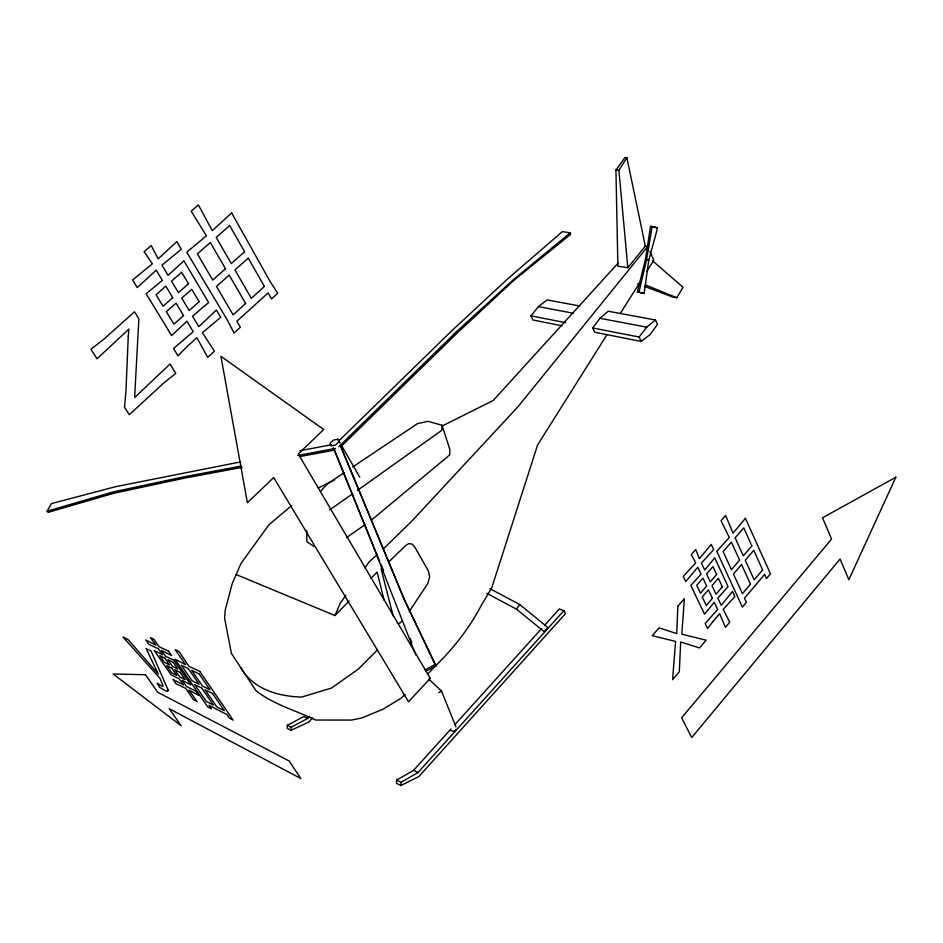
<?xml version="1.0" encoding="UTF-8"?>
<svg xmlns="http://www.w3.org/2000/svg" width="943" height="943" viewBox="0 0 943 943"><rect width="100%" height="100%" fill="white"/><g stroke="black" fill="none" stroke-linecap="round" stroke-linejoin="round"><path stroke-width="1.41" d="M309.705 716.303L307.677 718.436L303.823 716.539L287.332 725.308L287.226 728.314L291.057 730.247L308.55 722.22L312.581 717.965M291.057 730.247L291.175 727.23L307.677 718.436M451.002 728.915L413.588 770.348L396.602 780.109L396.461 783.315L400.881 785.531L418.869 776.537L565.494 613.61L563.926 610.64L559.317 608.989L544.547 625.35M400.881 785.531L401.023 782.325L418.02 772.517L563.926 610.64M352.694 467.009L417.466 423.643L428.028 421.321L442.043 425.258L441.76 430.338L357.314 490.49M648.749 260.209L644.14 293.403L637.35 291.988L645.425 259.514L650.552 226.32L652.167 226.544L657.33 227.852L656.469 232.143L648.749 260.209L645.425 259.514M637.35 291.988L638.953 292.259L646.58 259.69L652.167 226.544M236.151 574.558L334.954 615.543L340.081 603.555L345.869 595.257M242.115 467.374L184.203 478.207L113.926 493.236L48.093 512.379L47.15 511.189L51.394 503.597L115.859 486.623L240.583 461.905M644.375 286.318L672.571 297.01L676.815 297.729L683.027 287.273L652.509 260.775M627.826 267.753L618.903 170.353L626.871 157.646L625.02 157.469L615.932 170.035L617.889 266.174L627.826 267.753L645.33 246.123L626.871 157.646M607.009 334.612L537.581 444.99L491.833 587.63L480.447 606.891A197.346 113.95 -32.5 0 1 444.448 656.847L427.391 674.363M620.282 313.524L639.778 282.523M646.804 271.36L653.829 260.197L649.951 251.463M364.906 567.957L369.043 562.028L377.047 554.732M486.788 593.324L516.458 609.107L519.699 604.498L547.966 627.578L544.924 630.49M455.846 729.328L454.443 731.32L450.801 730.613M409.168 611.618L427.886 583.399L429.631 576.892L428.322 570.798L414.484 546.539L411.855 543.946L408.519 543.71L405.29 545.903L389.058 561.639M592.746 327.964L599.913 318.286L608.235 311.249L655.503 319.983L657.483 324.357L650.128 334.612L641.146 341.425L594.774 332.242L592.746 327.964L639.13 337.04L641.146 341.425M639.13 337.04L646.745 327.162L655.503 319.983M561.839 325.724L533.007 320.019L530.968 315.87L538.394 306.628L546.987 299.921L579.733 305.98M454.95 724.554L541.6 628.616M320.361 491.515L327.021 484.183L344.136 472.726M618.101 263.132L493.236 400.469L442.055 426.095M334.954 615.543L349.016 601.068M371.118 578.307L377.141 572.106L384.06 600.09M377.66 649.703L358.281 669.153L331.535 688.036L301.76 697.042A138.48 79.518 -29.6 0 1 241.043 668.033M383.318 548.956L412.28 520.63L518.037 406.669L647.735 246.477L644.894 246.064M338.549 441.159L451.697 330.84L508.077 278.527L562.299 231.66L570.244 232.803L570.786 234.229L513.393 280.766L457.025 333.197L340.671 446.935M338.843 446.605L456.341 331.83L513.581 279.493L570.244 232.803M405.16 694.519L400.928 698.35L382.952 709.254L361.947 717.918L351.692 720.063L315.646 720.039C295.807 710.397 273.293 704.468 255.883 690.594L231.4 653.358L224.599 618.231L225.247 609.991L232.367 583.21L241.031 563.384L268.908 524.791L291.752 505.495M372.143 519.534L449.658 454.962L449.917 449.787L442.043 425.258M402.59 620.859L399.49 623.347L397.309 623.182M365.2 524.532L346.517 537.64M352.588 493.849L329.531 509.951M438.825 692.716L441.442 690.948L456.011 726.994M424.88 669.954L435.171 664.532L436.008 665.923L425.717 671.333M318.357 487.991L334.565 479.893M47.15 511.189L113.019 491.998L183.378 476.934L241.302 466.066M337.936 439.226L333.516 440.063L330.097 443.387L331.111 445.874L335.543 445.037L338.961 441.713L337.936 439.226L340.117 443.021M299.827 450.719L331.618 444.719M297.776 455.481L335.425 448.42M300.015 456.542L334.765 450.047M615.932 170.035L618.903 170.353M657.33 227.852L650.552 226.32M538.394 306.628L573.627 313.3M599.913 318.286L646.745 327.162M530.968 315.87L565.576 322.647M638.953 292.259L644.14 293.403M637.657 283.772L640.344 284.786M645.637 285.045L676.815 297.729M413.588 770.348L418.02 772.517M287.332 725.308L291.175 727.23M396.602 780.109L401.023 782.325M489.806 588.644L519.699 604.498M314.29 546.622L306.899 541.742L306.723 530.496M516.458 609.107L543.911 631.456M428.782 679.09L441.442 690.948M341.578 445.556L359.79 477.217M436.008 665.923L404.747 600.361L341.107 447.053M435.171 664.532L403.91 598.97L340.329 445.697M374.194 547.954L379.711 561.356M380.819 564.044L383.577 570.739M334.647 450.471L373.64 546.61M333.315 447.772L372.815 545.207L415.828 655.031M410.264 638.47L411.808 642.584M381.066 568.794L393.172 616.062M677.864 606.172L676.697 633.625L659.074 627.838L652.273 635.688L675.589 641.417L672.583 679.691L679.302 671.77L680.681 641.971L699.541 647.935L706.142 640.167L681.789 634.191L684.406 598.628L677.864 606.172M128.272 336.168L125.949 391.369L124.511 407.211L129.309 414.708L163.422 383.282L175.752 373.357L170.011 364.033L134.613 397.569L138.88 318.852L134.531 311.779L103.813 339.256L90.917 349.252L97.011 358.8L128.896 329.083L128.272 336.168M168.184 690.182L167.889 691.243L166.605 691.278L159.508 687.353L157.222 683.097L161.206 685.867A6.896 1.615 45.6 0 0 162.974 685.502L159.933 678.276L123.003 637.044L128.095 639.578L158.247 673.962L146.094 648.525L151.092 651.012L168.184 690.182M895.85 477.205L848.865 579.709L840.06 559.022L691.702 737.556L681.659 717.753L831.585 539.078L822.532 517.801L895.85 477.205M713.427 620.942L707.545 628.568L705.14 623.523L717.658 609.473L714.264 602.259L704.515 614.152L690.842 585.438L701.062 574.181L697.773 567.191L685.761 581.607L683.274 576.385L695.734 562.865L691.243 554.649L695.722 549.545L699.388 558.692L711.246 544.359L713.662 549.58L701.415 563.018L704.68 569.996L714.759 557.902L728.067 586.64L717.847 598.086L721.218 605.3L732.511 591.461L734.856 596.518L723.187 609.484L729.752 622.203L725.438 627.295L719.627 613.657L713.427 620.942M745.406 518.308L733.029 533.16L725.615 515.456L721.03 520.677L729.281 537.475L716.81 551.313L742.341 607.092L746.408 602.282L744.499 598.145L764.62 574.417L766.482 578.566L770.478 573.851L745.406 518.308M750.51 584.177L742.447 593.666L733.43 574.028L741.575 564.527L750.51 584.177M762.616 569.937L754.176 579.862L745.276 560.225L753.811 550.276L762.616 569.937M712.436 598.357L706.307 605.5L702.264 596.954L708.417 589.811L712.436 598.357M722.362 586.794L716.02 594.196L712.012 585.638L718.377 578.248L722.362 586.794M739.583 560.142L731.414 569.631L723.14 551.608L731.379 542.107L739.583 560.142M751.842 545.891L743.284 555.828L735.127 537.793L743.756 527.844L751.842 545.891M706.637 586.039L700.472 593.182L696.736 585.285L702.924 578.142L706.637 586.039M716.633 574.476L710.244 581.866L706.543 573.969L712.955 566.566L716.633 574.476M430.291 678.335L408.508 701.769L273.67 477.559L247.396 502.784L220.921 356.301L323.708 429.513L298.259 453.948L430.291 678.335M187.127 346.494L177.968 355.806L173.5 348.497L193.221 331.677L186.926 321.221L171.626 335.602L146.153 293.803L162.349 280.377L156.208 270.169L137.242 287.58L132.574 279.941L152.412 263.851L144.114 251.698L151.21 245.593L158.176 258.853L176.86 241.585L181.351 249.211L161.96 265.172L168.078 275.368L183.909 260.81L208.603 302.573L192.537 316.211L198.796 326.667L216.418 309.964L220.721 317.272L202.427 332.714L214.438 351.197L207.696 357.314L196.863 337.724L187.127 346.494M231.636 212.929L212.293 230.67L198.407 204.973L191.193 211.173L206.411 235.809L186.773 252.217L227.522 320.372L234.041 333.009L240.359 327.256L236.858 321.28L268.118 292.931L271.525 298.907L277.702 293.285L270.122 281.509L231.636 212.929M245.64 303.469L233.086 314.821L216.454 286.424L229.184 275.085L245.64 303.469M264.429 286.483L251.333 298.33L234.96 269.946L248.245 258.111L264.429 286.483M183.531 315.575L173.901 324.144L166.357 311.72L176.058 303.151L183.531 315.575M199.103 301.701L189.154 310.565L181.716 298.141L191.735 289.277L199.103 301.701M225.495 268.731L212.717 280.059L197.37 253.867L210.313 242.54L225.495 268.731M244.614 251.757L231.283 263.58L216.183 237.4L229.691 225.589L244.614 251.757M172.746 297.658L163.033 306.239L156.055 294.723L165.827 286.165L172.746 297.658M188.47 283.796L178.427 292.66L171.543 281.155L181.645 272.303L188.47 283.796M145.446 674.728L113.136 673.986L181.127 725.768L169.186 708.688L300.852 778.529L289.112 760.954L157.693 692.233L145.446 674.728M168.526 651.094L158.825 646.603L154.027 639.354L150.397 637.586L155.854 645.142L145.752 639.92L148.829 644.34L158.4 648.831L162.526 654.784L154.204 650.481L171.154 674.905L179.135 678.783L183.402 684.948L172.982 679.42L175.976 683.722L185.889 688.531L193.362 699.647L197.016 701.533L188.871 690.052L198.926 695.462L195.92 691.113L186.396 686.469L182.117 680.292L190.828 684.889L173.807 660.194L165.508 656.269L161.371 650.293L171.614 655.574L168.526 651.094M199.763 671.416L188.93 666.3L179.04 651.542L175.115 649.633L185.677 664.685L174.974 659.216L207.849 707.038L211.409 708.877L208.945 705.293L226.968 714.582L229.444 718.201L233.11 720.098L199.763 671.416M188.423 668.681L181.339 665.169L192.018 680.705L199.114 684.276L188.423 668.681M199.268 674.068L191.677 670.296L202.38 685.915L209.994 689.757L199.268 674.068M164.872 658.179L159.827 655.668L164.495 662.387L169.54 664.921L164.872 658.179M173.17 662.304L167.842 659.652L172.522 666.406L177.838 669.07L173.17 662.304M171.767 668.139L166.722 665.605L171.779 672.889L176.824 675.447L171.767 668.139M180.078 672.312L174.75 669.636L179.807 676.956L185.146 679.655L180.078 672.312M201.731 688.072L194.623 684.488L206.281 701.427L213.401 705.081L201.731 688.072M212.599 693.576L204.985 689.722L216.666 706.767L224.304 710.68L212.599 693.576"/></g></svg>
